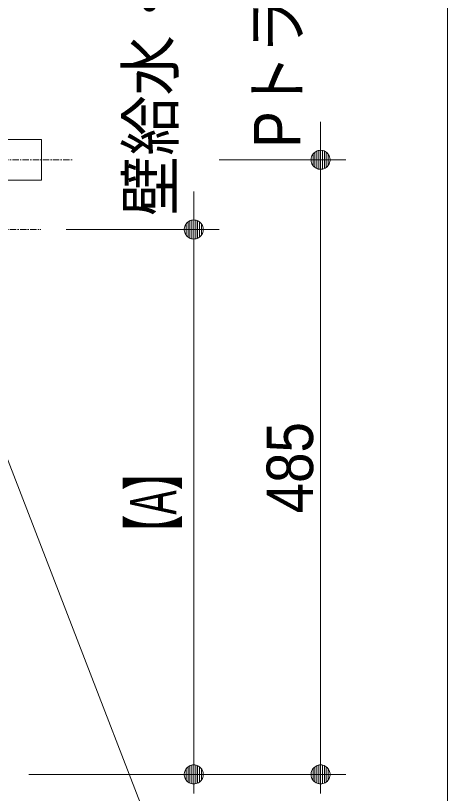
# Model space of a CAD drawing. Units: millimetres, scale not verified. Extents: x -6062 to 6062, y -3045 to 3045.
# Drawn here: x -708 to -368, y -2085 to -1471 of the extents above; entities that cross this region are included whole.
import ezdxf
from ezdxf.enums import TextEntityAlignment as Align

# ---------------------------------------------------------------- set-up
doc = ezdxf.new("R2010")
doc.units = ezdxf.units.MM
doc.header["$LTSCALE"] = 20
doc.linetypes.add('CHAIN1', pattern=[8, 5, -1, 1, -1])
for name, color, linetype, lineweight in [('0-0_1図面枠', 7, 'Continuous', 9), ('0-1_4給排水', 7, 'Continuous', 9), ('0-2_2寸法-2', 7, 'Continuous', 9), ('0-3_0', 7, 'Continuous', 9), ('0-4_2寸法-1', 7, 'Continuous', 9), ('0-6_2寸法-3', 7, 'Continuous', 9)]:
    doc.layers.add(name, color=color, linetype=linetype, lineweight=lineweight)
doc.styles.add('ＭＳ Ｐゴシック', font='')
doc.styles.get('ＭＳ Ｐゴシック').set_extended_font_data('MS PGothic')

# ---------------------------------------------------------------- blocks, each defined once
blk = doc.blocks.new('グループ-4')
at = {"layer": '0-0_1図面枠'}
blk.add_line((28400, 41000), (28400, -48600), dxfattribs=at)
blk = doc.blocks.new('_Dot')
at = {"layer": '0-3_0'}
for p, q in [((-10, 0), (-20, 0)), ((9.78, 2), (-9.78, 2)), ((7.99, 6), (-7.99, 6)), ((9.16, -3.98), (-9.16, -3.98)), ((6, -7.98), (-6, -7.98))]:
    blk.add_line(p, q, dxfattribs=at)
for points in [[(10, 0), (9.92, 1.25), (9.69, 2.49), (9.3, 3.68), (8.76, 4.82), (8.09, 5.88), (7.29, 6.85), (6.37, 7.71), (5.36, 8.44), (4.26, 9.05), (3.09, 9.51), (1.87, 9.82), (0.63, 9.98), (-0.63, 9.98), (-1.87, 9.82), (-3.09, 9.51), (-4.26, 9.05), (-5.36, 8.44), (-6.37, 7.71), (-7.29, 6.85), (-8.09, 5.88), (-8.76, 4.82), (-9.3, 3.68), (-9.69, 2.49), (-9.92, 1.25), (-10, 0), (0, 0)], [(-10, 0), (-9.92, -1.25), (-9.69, -2.49), (-9.3, -3.68), (-8.76, -4.82), (-8.09, -5.88), (-7.29, -6.85), (-6.37, -7.71), (-5.36, -8.44), (-4.26, -9.05), (-3.09, -9.51), (-1.87, -9.82), (-0.63, -9.98), (0.63, -9.98), (1.87, -9.82), (3.09, -9.51), (4.26, -9.05), (5.36, -8.44), (6.37, -7.71), (7.29, -6.85), (8.09, -5.88), (8.76, -4.82), (9.3, -3.68), (9.69, -2.49), (9.92, -1.25), (10, 0), (0, 0)]]:
    blk.add_lwpolyline(points, close=True, dxfattribs=at)
blk = doc.blocks.new('グループ-49')
at = {"layer": '0-1_4給排水', "linetype": 'CHAIN1'}
blk.add_line((18500, -31700), (22500, -31700), dxfattribs=at)
at = {"layer": '0-1_4給排水'}
blk.add_lwpolyline([(19000, -31380), (22000, -31380), (22000, -32020), (19000, -32020)], dxfattribs=at)
blk = doc.blocks.new('止水栓_側面')
at = {"layer": '0-1_4給排水', "linetype": 'CHAIN1'}
blk.add_line((-3010, 0), (1000, 0), dxfattribs=at)
at = {"layer": '0-1_4給排水'}
blk.add_lwpolyline([(-900, 1200), (-900, 600), (-1200, 600), (-1200, 1200)], dxfattribs=at)
for points in [[(-1950, 660), (-1850, 660), (-1850, 300), (-1950, 300)], [(-1330, 600), (-770, 600), (-770, 360), (-1330, 360)], [(-200, 600), (0, 600), (0, -600), (-200, -600)], [(-1450, -300), (-2010, -300), (-2010, 300), (-1450, 300)], [(-1430, 298), (-200, 298), (-200, -298), (-1430, -298)], [(-1250, 360), (-850, 360), (-850, 298), (-1250, 298)], [(-1450, 240), (-1430, 240), (-1430, -240), (-1450, -240)]]:
    blk.add_lwpolyline(points, close=True, dxfattribs=at)
blk = doc.blocks.new('グループ-51')
at = {"layer": '0-1_4給排水'}
blk.add_blockref('止水栓_側面', (20990, -32800), dxfattribs=at)

msp = doc.modelspace()

# ---------------------------------------------------------------- linework, layer by layer
at = {"layer": '0-2_2寸法-2'}
for p, q in [((-467.5, -1569.99), (-467.5, -1554.99)), ((-547.5, -1585), (-447.5, -1585)), ((-467.5, -1585), (-467.5, -2070)), ((-567.5, -1624.99), (-567.5, -1609.99)), ((-668, -1640), (-547.5, -1640)), ((-567.5, -1640), (-567.5, -2070)), ((-697.5, -2070), (-547.5, -2070)), ((-547.5, -2070), (-447.5, -2070))]:
    msp.add_line(p, q, dxfattribs=at)
at = {"layer": '0-4_2寸法-1'}
for p, q in [((-547.5, -1585), (-447.5, -1585)), ((-467.5, -1600.01), (-467.5, -2054.99)), ((-668, -1640), (-547.5, -1640)), ((-567.5, -1655.01), (-567.5, -2054.99)), ((-697.5, -2070), (-547.5, -2070)), ((-547.5, -2070), (-447.5, -2070))]:
    msp.add_line(p, q, dxfattribs=at)
at = {"layer": '0-6_2寸法-3'}
msp.add_lwpolyline([(-912.57, -2420), (-483.38, -2420), (-778.75, -1654.9)], dxfattribs=at)

# ---------------------------------------------------------------- block references
at = {"layer": '0-0_1図面枠', "xscale": 0.05, "yscale": 0.05}
msp.add_blockref('グループ-4', (-1787.5, 0), dxfattribs=at)
at = {"layer": '0-1_4給排水', "xscale": 0.05, "yscale": 0.05}
for name in ['グループ-51', 'グループ-49']:
    msp.add_blockref(name, (-1787.5, 0), dxfattribs=at)
at = {"layer": '0-2_2寸法-2', "xscale": 0.7503418, "yscale": 0.7503418}
for p, rotation in [((-467.5, -1585), 270), ((-567.5, -1640), 270), ((-567.5, -2070), 90), ((-467.5, -2070), 90)]:
    msp.add_blockref('_Dot', p, dxfattribs=dict(at, rotation=rotation))
at = {"layer": '0-4_2寸法-1', "xscale": 0.7503418, "yscale": 0.7503418}
for p, rotation in [((-467.5, -1585), 90), ((-567.5, -1640), 90), ((-567.5, -2070), 270), ((-467.5, -2070), 270)]:
    msp.add_blockref('_Dot', p, dxfattribs=dict(at, rotation=rotation))

# ---------------------------------------------------------------- texts
at = {"layer": '0-2_2寸法-2', "style": 'ＭＳ Ｐゴシック'}
for s, width, p in [('Pトラップ排水位置', 0.9, (-472.48, -1575.42)), ('壁給水・給湯位置', 0.95, (-572.38, -1629.36))]:
    msp.add_text(s, height=36.66, rotation=90, dxfattribs=dict(at, width=width)).set_placement(p, align=Align.BOTTOM_LEFT)
at = {"layer": '0-4_2寸法-1', "style": 'ＭＳ Ｐゴシック'}
for s, height, width, p in [('485', 36.66, 0.9, (-462.44, -1864)), ('【A】', 36.69, 0.6, (-570.13, -1895.05))]:
    msp.add_text(s, height=height, rotation=90, dxfattribs=dict(at, width=width)).set_placement(p, align=Align.BOTTOM_LEFT)

doc.saveas('drawing.dxf')
